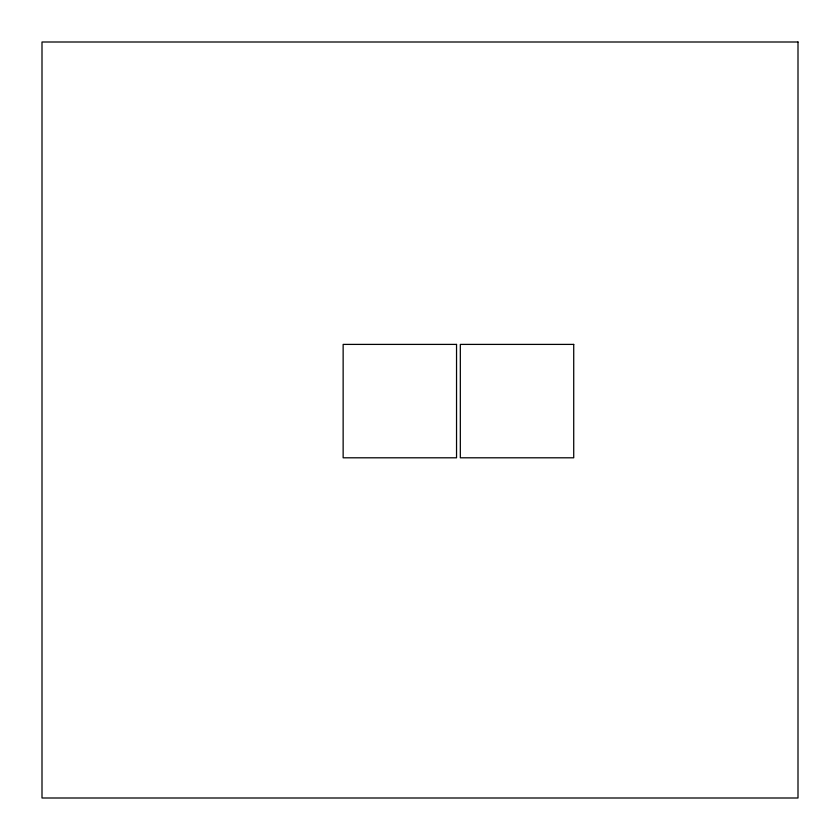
<?xml version="1.0" encoding="UTF-8"?>
<svg xmlns="http://www.w3.org/2000/svg" width="840" height="840" viewBox="0 0 840 840"><rect width="100%" height="100%" fill="white"/><g stroke="black" fill="none" stroke-linecap="round" stroke-linejoin="round"><path stroke-width="1.26" d="M798 42L42 42L42 798L798 798L798 42M456.54 344.4L343.14 344.4L343.14 457.8L456.54 457.8L456.54 344.4M573.72 344.4L460.32 344.4L460.32 457.8L573.72 457.8L573.72 344.4"/></g></svg>
